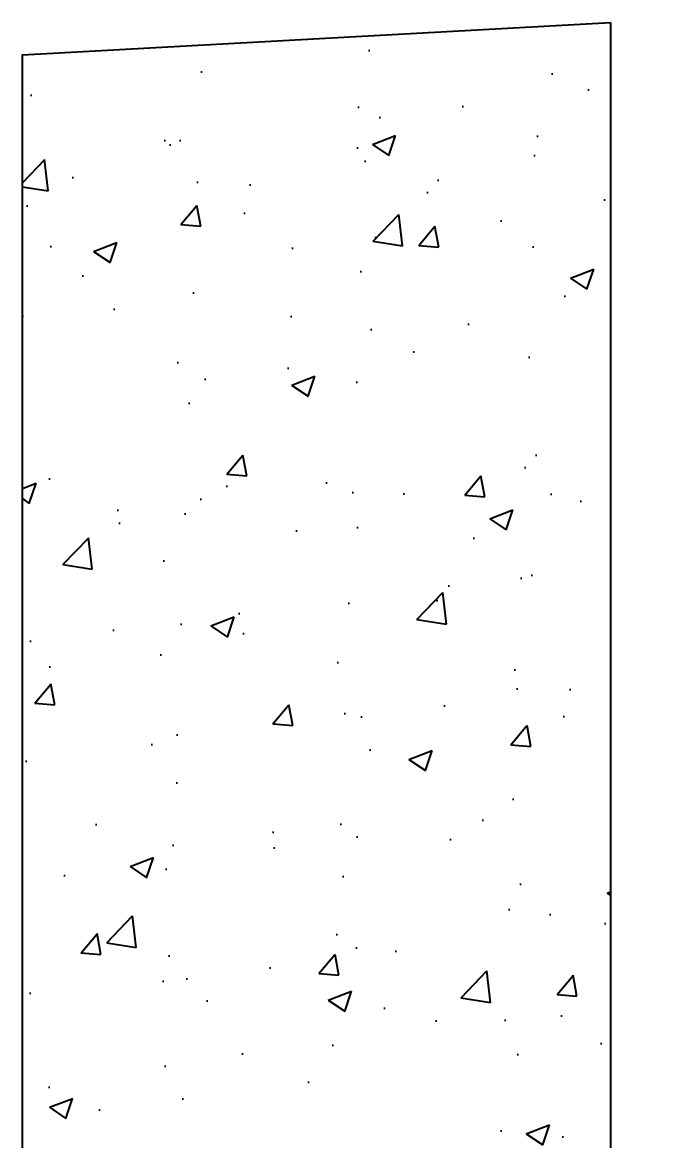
# Model space of a CAD drawing. Extents: x -5.1 to 6.1, y -1.2 to 8.2.
# Drawn here: x -2.1 to -0.907, y 6.12 to 8.243 of the extents above; entities that cross this region are included whole.
import ezdxf
from ezdxf import colors
from ezdxf.entities.mleader import LeaderData, LeaderLine
from ezdxf.math import Vec2, Vec3

# ---------------------------------------------------------------- set-up
doc = ezdxf.new("R2010")
doc.units = 0
doc.header["$LTSCALE"] = 0.5
doc.header["$MEASUREMENT"] = 0
doc.layers.add('Ceiling', color=42, linetype='CONTINUOUS')
doc.layers.add('CUST DWG', color=60, linetype='CONTINUOUS', lineweight=20)
doc.styles.add('LSAD_Standard', font='arial.ttf')

msp = doc.modelspace()

# ---------------------------------------------------------------- hatches: boundary and pattern name
at = {"layer": 'Ceiling', "ltscale": 0.5, "transparency": 16777216}
h = msp.add_hatch(dxfattribs=at)
h.set_pattern_fill('AR-CONC', color=256, scale=0.063)
h.set_pattern_definition([(50, (2.7623, -1e-06), (0.451874, -0.039534), [0.04725, -0.51975]), (355, (2.7623, -1e-06), (-0.087413, 0.47388), [0.0378, -0.4158]), (100.4514, (2.79995, -0.0033), (0.36446, 0.434347), [0.040156, -0.44172]), (46.184, (2.7623, 0.126), (0.672362, -0.104277), [0.070875, -0.779625]), (96.636, (2.8183, 0.1173), (0.588837, 0.613695), [0.060235, -0.66258]), (351.184, (2.7623, 0.126), (0.588837, 0.613695), [0.0567, -0.6237]), (21, (2.8253, 0.0945), (0.376051, -0.25365), [0.04725, -0.51975]), (326, (2.8253, 0.0945), (0.153289, 0.456845), [0.0378, -0.4158]), (71.4514, (2.85663, 0.07336), (0.52934, 0.203195), [0.040156, -0.44172]), (37.5, (2.76229, -1e-06), (0.0076607, 0.209723), [0, -0.41076, 0, -0.4221, 0, -0.417375]), (7.5, (2.7623, -1e-06), (0.165734, 0.2484794), [0, -0.24066, 0, -0.40131, 0, -0.159075]), (327.5, (2.6218, -1e-06), (0.336308, -0.0142096), [0, -0.1575, 0, -0.4914, 0, -0.65205]), (317.5, (2.5588, -1e-06), (0.367407, 0.063066), [0, -0.20475, 0, -0.32634, 0, -0.46305])])
h.paths.add_polyline_path([(-0.9833, 8.2429), (-0.9833, -1.1324), (-2.1001, -1.1944), (-2.1001, 8.181)])

# ---------------------------------------------------------------- linework, layer by layer
at = {"layer": 'Ceiling', "transparency": 16777216}
msp.add_lwpolyline([(-0.9833, 8.2429), (-0.9833, -1.1324), (-2.1001, -1.1944), (-2.1001, 8.181)], close=True, dxfattribs=at)

# ---------------------------------------------------------------- leaders
at = {"layer": 'CUST DWG', "ltscale": 0.5, "transparency": 16777216}
ml = msp.add_multileader_mtext('Standard', dxfattribs=at)
ml.set_content('\\A1;{\\H1x;PERIMETER MOUNT\\PBRACKET (PACKAGED SEPERATELY)}', color=256, style='LSAD_Standard')
ml.set_leader_properties()
ml.build(insert=Vec2(0, 0))
ml.multileader.update_dxf_attribs({"text_left_attachment_type": 2, "dogleg_length": 0.36, "arrow_head_size": 0.1875})
ctx = ml.context
ctx.base_point, ctx.char_height, ctx.arrow_head_size, ctx.landing_gap_size, ctx.plane_origin = Vec3(2.514, 7.0609), 0.1875, 0.1875, 0.09, Vec3(-0.1392, 8.2719)
ctx.left_attachment = 2
notes = []
notes.append((ctx, [(1, (1, 1, 0), (1.432, 7.0609), (1, 0), 1.0819, [(0, [(-0.9356, 5.663)], 0, [])])]))
ctx.mtext.insert, ctx.mtext.width, ctx.mtext.defined_height, ctx.mtext.flow_direction = Vec3(2.604, 7.4995), 3.10661, 1.2274, 5
for ctx, leaders in notes:
    for number, flags, end, landing, length, lines in leaders:
        leader = LeaderData()
        leader.index, (leader.has_last_leader_line, leader.has_dogleg_vector, leader.attachment_direction) = number, flags
        leader.last_leader_point, leader.dogleg_vector, leader.dogleg_length = Vec3(end), Vec3(landing), length
        for number, points, colour, breaks in lines:
            line = LeaderLine()
            line.index, line.vertices, line.color, line.breaks = number, Vec3.list(points), colors.encode_raw_color(colour), breaks
            leader.lines.append(line)
        ctx.leaders.append(leader)

doc.saveas('drawing.dxf')
